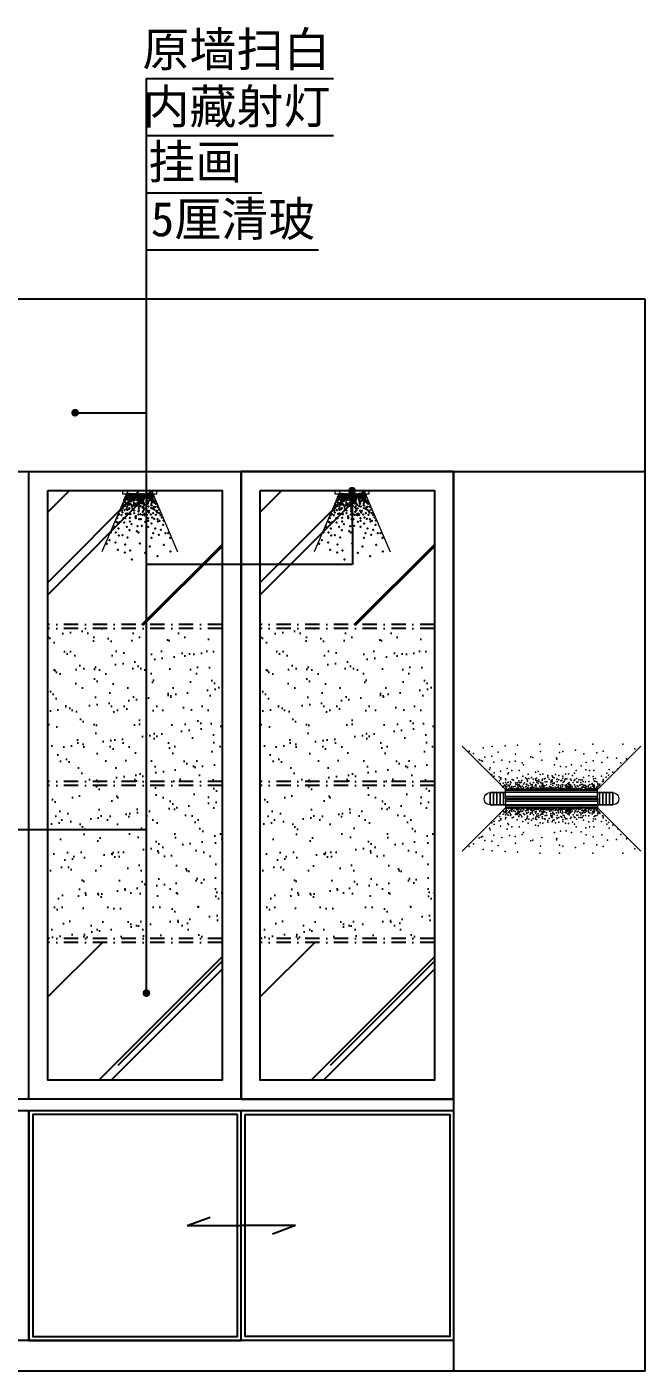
# Model space of a CAD drawing. Header units: millimetres. Extents: x 71641 to 191108, y -23091 to 29972.
# Drawn here: x 171101 to 172716, y -14033 to -10521 of the extents above; entities that cross this region are included whole.
import ezdxf

# ---------------------------------------------------------------- set-up
doc = ezdxf.new("R2010")
doc.units = ezdxf.units.MM
doc.linetypes.add('DASHDOT2', pattern=[0.5, 0.25, -0.125, 0, -0.125])
doc.layers.add('8', color=8, linetype='Continuous', lineweight=0)
doc.layers.add('Q', color=1, linetype='Continuous')
doc.styles.add('30', font='SimSun.ttf', dxfattribs={"height": 75})
doc.dimstyles.new('30', dxfattribs={"dimscale": 0, "dimtxt": 90, "dimasz": 20, "dimexe": 20, "dimexo": 20, "dimgap": 10, "dimtad": 1, "dimdec": 0, "dimzin": 0, "dimdsep": 46, "dimtxsty": '30', "dimblk": 'ARCHTICK', "dimcen": 20, "dimdle": 10, "dimclrd": 8, "dimclre": 8, "dimclrt": 2, "dimadec": 0, "dimazin": 0, "dimtfac": 1, "dimtdec": 0, "dimtmove": 2, "dimatfit": 3, "dimldrblk": 'DOT', "dimfxl": 0, "dimtolj": 2, "dimtzin": 0, "dimlwd": -1, "dimarcsym": 0})

# ---------------------------------------------------------------- blocks, each defined once
blk = doc.blocks.new('_ARCHTICK')
at = {"color": 0, "linetype": 'ByBlock', "const_width": 0.15}
blk.add_lwpolyline([(-0.5, -0.5), (0.5, 0.5)], dxfattribs=at)
blk = doc.blocks.new('DOT')
at = {"color": 0, "linetype": 'ByBlock'}
blk.add_line((-0.5, 0), (-1, 0), dxfattribs=at)
at = {"color": 0, "linetype": 'ByBlock', "const_width": 0.5}
blk.add_lwpolyline([(-0.25, 0, 1), (0.25, 0, 1)], format="xyb", close=True, dxfattribs=at)

msp = doc.modelspace()

# ---------------------------------------------------------------- hatches: boundary and pattern name
h = msp.add_hatch()
h.set_pattern_fill('AR-RROOF', color=8, scale=15, angle=45, style=0)
h.set_pattern_definition([(45, (9930.9, -8675.75), (323.2892, 862.1046), [5715, -762, 1905, -381]), (45, (10154.5, -8182.74), (-627.7199, 88.9045), [1143, -125.73, 2286, -285.75]), (45, (9836.62, -8312.05), (1220.4168, 1581.4231), [3048, -533.4, 1524, -381])])
h.paths.add_polyline_path([(171610.9, -12083), (171610.9, -11733), (171155.9, -11733), (171155.9, -12083)])
h.paths.add_polyline_path([(171155.9, -12913), (171155.9, -13273), (171610.9, -13273), (171610.9, -12913)])
h = msp.add_hatch()
h.set_pattern_fill('AR-RROOF', color=8, scale=15, angle=45, style=0)
h.set_pattern_definition([(45, (10485.9, -8675.75), (323.2892, 862.1046), [5715, -762, 1905, -381]), (45, (10709.5, -8182.74), (-627.7199, 88.9045), [1143, -125.73, 2286, -285.75]), (45, (10391.62, -8312.05), (1220.4168, 1581.4231), [3048, -533.4, 1524, -381])])
h.paths.add_polyline_path([(172165.9, -12083), (172165.9, -11733), (171710.9, -11733), (171710.9, -12083)])
h.paths.add_polyline_path([(171710.9, -12913), (171710.9, -13273), (172165.9, -13273), (172165.9, -12913)])
h = msp.add_hatch()
h.set_pattern_fill('AR-SAND', color=8, scale=1.5, style=0)
h.set_pattern_definition([(37.5, (9930.915, -8675.75), (-2.400047, 73.411986), [0, -57.912, 0, -64.77, 0, -61.9125]), (7.5, (9930.91, -8675.75), (67.42849, 107.523765), [0, -31.242, 0, -52.197, 0, -20.0025]), (327.5, (9884.05, -8675.75), (118.648856, 0.215578), [0, -19.05, 0, -68.58, 0, -89.535]), (317.5, (9884.05, -8675.75), (114.53347, 33.4394), [0, -9.525, 0, -44.958, 0, -51.435])])
h.paths.add_polyline_path([(171610.9, -12493), (171610.9, -12093), (171155.9, -12093), (171155.9, -12493)])
h.paths.add_polyline_path([(171155.9, -12503), (171155.9, -12903), (171610.9, -12903), (171610.9, -12503)])
h = msp.add_hatch()
h.set_pattern_fill('AR-SAND', color=8, scale=1.5, style=0)
h.set_pattern_definition([(37.5, (10485.915, -8675.75), (-2.400047, 73.411986), [0, -57.912, 0, -64.77, 0, -61.9125]), (7.5, (10485.91, -8675.75), (67.42849, 107.523765), [0, -31.242, 0, -52.197, 0, -20.0025]), (327.5, (10439.05, -8675.75), (118.648856, 0.215578), [0, -19.05, 0, -68.58, 0, -89.535]), (317.5, (10439.05, -8675.75), (114.53347, 33.4394), [0, -9.525, 0, -44.958, 0, -51.435])])
h.paths.add_polyline_path([(172165.9, -12493), (172165.9, -12093), (171710.9, -12093), (171710.9, -12493)])
h.paths.add_polyline_path([(171710.9, -12503), (171710.9, -12903), (172165.9, -12903), (172165.9, -12503)])

# ---------------------------------------------------------------- linework, layer by layer
for p, q in [((172716.2, -11233), (168886.2, -11233)), ((172716.2, -14033), (172716.2, -11233)), ((168886.2, -11683), (172716.2, -11683)), ((172716.2, -14033), (168886.2, -14033))]:
    msp.add_line(p, q)
at = {"color": 3}
for p, q in [((171660.9, -13323), (171660.9, -11683)), ((171660.9, -13323), (171660.9, -11683)), ((171660.9, -13323), (171660.9, -11683)), ((171660.9, -13323), (171660.9, -11683)), ((172216.2, -14033), (172216.2, -11683)), ((172216.2, -13323), (168886.2, -13323)), ((172216.2, -13353), (168886.2, -13353)), ((171106.2, -13953), (171106.2, -13353)), ((171661.2, -13953), (171661.2, -13353)), ((172216.2, -13953), (172216.2, -13353)), ((172216.2, -13953), (168886.2, -13953))]:
    msp.add_line(p, q, dxfattribs=at)
at = {"color": 4, "linetype": 'DASHDOT2', "ltscale": 150}
for p, q in [((171610.9, -12083), (171155.9, -12083)), ((171610.9, -12093), (171155.9, -12093)), ((172165.9, -12083), (171710.9, -12083)), ((172165.9, -12093), (171710.9, -12093)), ((171610.9, -12493), (171155.9, -12493)), ((172165.9, -12493), (171710.9, -12493)), ((171610.9, -12503), (171155.9, -12503)), ((172165.9, -12503), (171710.9, -12503)), ((171610.9, -12903), (171155.9, -12903)), ((171610.9, -12913), (171155.9, -12913)), ((172165.9, -12903), (171710.9, -12903)), ((172165.9, -12913), (171710.9, -12913))]:
    msp.add_line(p, q, dxfattribs=at)
at = {"color": 30}
for p, q in [((171519.4, -13653), (171579.9, -13630.8)), ((171519.4, -13653), (171661.2, -13653)), ((171803.1, -13653), (171661.2, -13653)), ((171803.1, -13653), (171742.5, -13675.2))]:
    msp.add_line(p, q, dxfattribs=at)
at = {"color": 8}
for points in [[(171413.2, -10805.5), (171413.2, -10656.3), (171901.8, -10656.3)], [(171413.2, -10954.7), (171413.2, -10805.5), (171901.8, -10805.5)], [(171413.2, -11103.9), (171413.2, -10954.7), (171715.1, -10954.7)]]:
    msp.add_lwpolyline(points, dxfattribs=at)
at = {"color": 3}
for points in [[(171105.9, -11683), (171660.9, -11683), (171660.9, -13323), (171105.9, -13323)], [(171105.9, -11683), (171660.9, -11683), (171660.9, -13323), (171105.9, -13323)], [(171105.9, -11683), (171660.9, -11683), (171660.9, -13323), (171105.9, -13323)], [(172215.9, -11683), (171660.9, -11683), (171660.9, -13323), (172215.9, -13323)], [(172215.9, -11683), (171660.9, -11683), (171660.9, -13323), (172215.9, -13323)], [(171155.9, -11733), (171610.9, -11733), (171610.9, -13273), (171155.9, -13273)], [(171710.9, -11733), (172165.9, -11733), (172165.9, -13273), (171710.9, -13273)], [(171661.2, -13353), (171106.2, -13353), (171106.2, -13953), (171661.2, -13953)]]:
    msp.add_lwpolyline(points, close=True, dxfattribs=at)
at = {"color": 8}
for points in [[(171651.2, -13363), (171116.2, -13363), (171116.2, -13943), (171651.2, -13943)], [(171671.2, -13363), (172206.2, -13363), (172206.2, -13943), (171671.2, -13943)]]:
    msp.add_lwpolyline(points, close=True, dxfattribs=at)
at = {"layer": '8'}
for p, q in [((171365.3, -11733), (171296.8, -11892.7)), ((171426.4, -11733), (171494.9, -11892.7)), ((171920.3, -11733), (171851.8, -11892.7)), ((171981.4, -11733), (172049.9, -11892.7)), ((172351.6, -12513.8), (172238.5, -12400.7)), ((172591.6, -12513.8), (172704.8, -12400.7)), ((172631.6, -12521.8), (172311.6, -12521.8)), ((172311.6, -12521.8), (172311.6, -12553.8)), ((172311.6, -12553.8), (172311.6, -12521.8)), ((172311.6, -12521.8), (172351.6, -12521.8)), ((172320.3, -12553.8), (172320.3, -12521.8)), ((172320.3, -12521.8), (172320.3, -12553.8)), ((172329, -12553.8), (172329, -12521.8)), ((172329, -12521.8), (172329, -12553.8)), ((172337.7, -12553.8), (172337.7, -12521.8)), ((172337.7, -12521.8), (172337.7, -12553.8)), ((172346.4, -12553.8), (172346.4, -12521.8)), ((172346.4, -12521.8), (172346.4, -12553.8)), ((172351.6, -12537.8), (172351.6, -12513.8)), ((172351.6, -12516.2), (172591.6, -12516.2)), ((172351.6, -12520.2), (172591.6, -12520.2)), ((172351.6, -12531.4), (172591.6, -12531.4)), ((172351.6, -12535.4), (172591.6, -12535.4)), ((172591.6, -12537.8), (172591.6, -12513.8)), ((172591.6, -12521.8), (172631.6, -12521.8)), ((172596.9, -12553.8), (172596.9, -12521.8)), ((172596.9, -12521.8), (172596.9, -12553.8)), ((172605.6, -12553.8), (172605.6, -12521.8)), ((172605.6, -12521.8), (172605.6, -12553.8)), ((172614.3, -12553.8), (172614.3, -12521.8)), ((172614.3, -12521.8), (172614.3, -12553.8)), ((172623, -12553.8), (172623, -12521.8)), ((172623, -12521.8), (172623, -12553.8)), ((172631.6, -12553.8), (172631.6, -12521.8)), ((172631.6, -12521.8), (172631.6, -12553.8)), ((172351.6, -12561.8), (172238.5, -12675)), ((172631.6, -12553.8), (172311.6, -12553.8)), ((172311.6, -12553.8), (172351.6, -12553.8)), ((172351.6, -12537.8), (172351.6, -12561.8)), ((172351.6, -12537.8), (172591.6, -12537.8)), ((172351.6, -12537.8), (172591.6, -12537.8)), ((172351.6, -12540.2), (172591.6, -12540.2)), ((172351.6, -12544.2), (172591.6, -12544.2)), ((172351.6, -12555.4), (172591.6, -12555.4)), ((172351.6, -12559.4), (172591.6, -12559.4)), ((172351.6, -12559.4), (172591.6, -12559.4)), ((172351.6, -12561.8), (172591.6, -12561.8)), ((172591.6, -12537.8), (172591.6, -12561.8)), ((172591.6, -12553.8), (172631.6, -12553.8)), ((172591.6, -12561.8), (172704.8, -12675))]:
    msp.add_line(p, q, dxfattribs=at)
at = {"layer": '8', "color": 5}
for p, q in [((172351.6, -12513.8), (172591.6, -12513.8)), ((172351.6, -12561.8), (172591.6, -12561.8))]:
    msp.add_line(p, q, dxfattribs=at)
at = {"layer": '8'}
for points in [[(171440.2, -11733), (171350.9, -11733), (171350.9, -11741.2), (171440.2, -11741.2)], [(171995.2, -11733), (171905.9, -11733), (171905.9, -11741.2), (171995.2, -11741.2)]]:
    msp.add_lwpolyline(points, close=True, dxfattribs=at)
at = {"layer": '8', "extrusion": (0, 0, -1)}
for centre, start_param, end_param in [((172311.6, -12537.8), 2.356194, 5.497787), ((172311.6, -12537.8), 2.356194, 5.497787), ((172631.6, -12537.8), 5.497787, 8.63938), ((172631.6, -12537.8), 5.497787, 8.63938)]:
    msp.add_ellipse(centre, major_axis=(11.3, 11.3), ratio=1, start_param=start_param, end_param=end_param, dxfattribs=at)
at = {"layer": '8', "color": 5}
for p in [(172440.8, -12395.3), (172492.5, -12395.3), (172579.4, -12395.3), (172658.3, -12395.3), (172256.7, -12413.4), (172267.8, -12419.7), (172293.1, -12405.2), (172297.7, -12428.8), (172315.6, -12427), (172316.7, -12401.6), (172332.1, -12416.1), (172350.2, -12399.8), (172377.4, -12421.5), (172382.8, -12398), (172417.3, -12427.9), (172422.5, -12429.7), (172442.6, -12414.3), (172484.3, -12430.6), (172492.5, -12417), (172501.5, -12414.3), (172534.1, -12410.7), (172555.9, -12420.6), (172590.3, -12417.9), (172606.6, -12413.4), (172617.5, -12429.7), (172689.1, -12407.1), (172282.3, -12436), (172287.7, -12437.8), (172291.3, -12439.6), (172309.4, -12461.3), (172311.3, -12456.8), (172321.2, -12442.3), (172338.3, -12465.8), (172342.1, -12436.9), (172355.7, -12458.6), (172362, -12441.4), (172368.2, -12464), (172376.5, -12439.6), (172387.4, -12464), (172394.6, -12444.1), (172398.1, -12449.6), (172446.3, -12436.9), (172479.8, -12449.6), (172485.9, -12434.2), (172495.2, -12453.2), (172509.7, -12454.1), (172524.2, -12449.6), (172536, -12464), (172549.5, -12451.4), (172561.3, -12462.2), (172562.2, -12443.2), (172571.3, -12464), (172580.3, -12438.7), (172582.2, -12464), (172603, -12443.2), (172622, -12461.3), (172641.1, -12431.5), (172644.7, -12459.5), (172652.8, -12444.1), (172667.3, -12433.3), (172315.8, -12474.9), (172322.1, -12470.4), (172322.1, -12478.5), (172334.8, -12480.3), (172335.7, -12491.2), (172337.5, -12498.4), (172338.3, -12485.7), (172339.3, -12483), (172339.3, -12486.6), (172345.7, -12497.5), (172351.1, -12485.7), (172351.1, -12495.7), (172352, -12488.5), (172353.8, -12499.3), (172357.5, -12473.1), (172357.5, -12495.7), (172358.4, -12494.8), (172359.3, -12470.4), (172363.8, -12500.2), (172364.7, -12493.9), (172365.4, -12496.6), (172369.2, -12487.5), (172372, -12489.4), (172377.4, -12496.6), (172379.2, -12500.2), (172381.9, -12483), (172381.9, -12496.6), (172383.7, -12500.2), (172386.5, -12491.2), (172387.4, -12495.7), (172390.1, -12496.6), (172392.8, -12494.8), (172393.7, -12490.3), (172396.4, -12478.5), (172398.2, -12499.3), (172401, -12496.6), (172403.7, -12483), (172406.4, -12500.2), (172407.3, -12485.7), (172407.3, -12499.3), (172408.2, -12487.5), (172409.1, -12492.1), (172410.9, -12474), (172412.7, -12484.8), (172415.5, -12497.5), (172419.1, -12482.1), (172420.9, -12500.2), (172423.6, -12486.6), (172424.5, -12495.7), (172429.9, -12468.6), (172429.9, -12485.7), (172430.9, -12489.4), (172430.9, -12500.2), (172432.7, -12483.9), (172433.6, -12494.8), (172434.5, -12491.2), (172437, -12466.7), (172437.2, -12498.4), (172438.1, -12488.5), (172438.1, -12493), (172441.7, -12474.9), (172442.6, -12495.7), (172445.3, -12497.5), (172447.2, -12490.3), (172448.1, -12486.6), (172449, -12474), (172449, -12497.5), (172453.5, -12485.7), (172455.3, -12484.8), (172455.3, -12493.9), (172459.8, -12493.9), (172461.7, -12476.7), (172461.7, -12481.2), (172465.3, -12486.6), (172469.8, -12494.8), (172469.8, -12499.3), (172470.7, -12490.3), (172473.4, -12477.6), (172473.4, -12488.5), (172473.4, -12493), (172475.2, -12481.2), (172475.2, -12498.4), (172478.9, -12483), (172478.9, -12496.6), (172478.9, -12498.4), (172482.5, -12474.9), (172485.2, -12487.5), (172486.1, -12486.6), (172486.1, -12493.9), (172490.7, -12476.7), (172490.7, -12488.5), (172496.1, -12491.2), (172498.8, -12489.4), (172499.7, -12500.2), (172501.5, -12478.5), (172501.5, -12483.9), (172502.4, -12494.8), (172505.1, -12493), (172506.1, -12488.5), (172507.9, -12485.7), (172508.6, -12474), (172511.5, -12485.7), (172514.2, -12498.4), (172516, -12473.1), (172516.9, -12500.2), (172517.8, -12495.7), (172517.8, -12499.3), (172518.7, -12500.2), (172521.5, -12486.6), (172523.3, -12489.4), (172526.9, -12476.7), (172527.8, -12495.7), (172530.5, -12490.3), (172531.4, -12471.3), (172532.3, -12488.5), (172536.9, -12484.8), (172537.8, -12494.8), (172540.5, -12494.8), (172543.2, -12488.5), (172548.6, -12488.5), (172548.6, -12495.7), (172549.5, -12500.2), (172551.4, -12488.5), (172552.3, -12500.2), (172554.1, -12493), (172555, -12482.1), (172560.4, -12493.9), (172569.5, -12477.6), (172569.5, -12493), (172572.2, -12500.2), (172577.6, -12498.4), (172577.6, -12500.2), (172580.3, -12479.4), (172581.3, -12485.7), (172583.1, -12491.2), (172585.8, -12493), (172586.7, -12484.8), (172590.3, -12493.9), (172593, -12498.4), (172597.6, -12499.3), (172602.1, -12478.5), (172604.8, -12493), (172606.6, -12487.5), (172606.6, -12492.1), (172614.8, -12481.2), (172616.6, -12471.3), (172620.2, -12475.8), (172632, -12468.6), (172344.8, -12507.4), (172346.6, -12504.7), (172348.4, -12502), (172351.1, -12502.9), (172351.1, -12505.6), (172351.1, -12506.5), (172351.1, -12506.5), (172351.9, -12511.9), (172352, -12503.8), (172352.9, -12511.1), (172353.5, -12512.7), (172354.7, -12506.5), (172358.4, -12502), (172359.4, -12512.3), (172360.2, -12511.9), (172361.1, -12503.8), (172361.4, -12513.1), (172362, -12506.5), (172364.7, -12512), (172366.5, -12507.4), (172367.4, -12511.9), (172367.8, -12510.7), (172368.3, -12505.6), (172370.1, -12511.1), (172372, -12506.5), (172372.9, -12506.5), (172373.8, -12512), (172375.7, -12512.3), (172376.5, -12504.7), (172376.5, -12511.9), (172380.1, -12510.2), (172383.3, -12511.5), (172383.7, -12503.8), (172384.6, -12508.3), (172384.6, -12511.9), (172385.6, -12510.2), (172386.9, -12513.1), (172387.4, -12501.1), (172388.3, -12504.7), (172388.3, -12512), (172391.7, -12504.7), (172391.9, -12509.3), (172394, -12511.5), (172395.5, -12505.6), (172396.8, -12513.1), (172398, -12512.3), (172398.2, -12511.9), (172399.1, -12509.3), (172404.6, -12506.5), (172405.5, -12506.5), (172405.5, -12511.9), (172406.7, -12511.5), (172407.3, -12501.1), (172408.7, -12512.3), (172409.1, -12511.1), (172410, -12508.3), (172410.9, -12509.3), (172411.1, -12511.9), (172411.5, -12512.3), (172411.6, -12502.9), (172415.5, -12510.2), (172416.4, -12509.3), (172417.3, -12501.1), (172417.5, -12510.7), (172419.1, -12507.4), (172419.1, -12511.1), (172420, -12511.9), (172420, -12511.9), (172421.8, -12504.7), (172421.8, -12512), (172423.4, -12508.3), (172426.3, -12509.3), (172427.4, -12510.7), (172429, -12503.8), (172430.9, -12510.2), (172430.9, -12510.2), (172431.8, -12504.7), (172431.8, -12511.1), (172432.6, -12510.3), (172432.6, -12512.3), (172433.6, -12511.9), (172437.2, -12510.2), (172437.2, -12511.1), (172438.1, -12511.9), (172440.8, -12504.7), (172440.8, -12505.6), (172442.6, -12508.3), (172442.6, -12511.1), (172442.6, -12511.1), (172443.5, -12510.2), (172444.9, -12510.3), (172445.2, -12511.1), (172446.3, -12504.7), (172447.2, -12501.1), (172447.3, -12510.3), (172448.1, -12511.9), (172449, -12501.1), (172449, -12502.9), (172449, -12502.9), (172450.6, -12511.1), (172450.8, -12502.9), (172450.8, -12507.4), (172451.7, -12504.7), (172453.5, -12510.2), (172453.5, -12511.1), (172453.6, -12513.1), (172454.2, -12512), (172454.4, -12503.8), (172458, -12510.2), (172458.9, -12501.1), (172459.8, -12509.3), (172460.6, -12512), (172460.8, -12510.2), (172463.5, -12510.2), (172463.6, -12510.3), (172465.3, -12511.9), (172466.2, -12505.6), (172466.2, -12511.9), (172466.9, -12512), (172468.9, -12508.3), (172468.9, -12509.3), (172469.8, -12506.5), (172470.7, -12509.3), (172472.5, -12509.3), (172472.5, -12512.9), (172475.2, -12502.9), (172476.2, -12509.3), (172476.2, -12510.2), (172476.7, -12513.1), (172480.7, -12511.9), (172481.4, -12507.4), (172481.4, -12512), (172481.6, -12511.9), (172482.5, -12509.3), (172482.5, -12510.2), (172484.3, -12501.1), (172484.3, -12510.2), (172485.2, -12509.3), (172487.9, -12507.4), (172488.8, -12505.6), (172489.6, -12512), (172489.7, -12501.1), (172490.7, -12510.2), (172492.2, -12512.3), (172494.3, -12510.2), (172495.2, -12502.9), (172495.2, -12507.4), (172497.9, -12510.2), (172497.9, -12511.1), (172500.6, -12505.6), (172501.5, -12501.1), (172502.3, -12511.1), (172502.4, -12511.9), (172506.1, -12511.1), (172506.1, -12511.1), (172507, -12502), (172508.8, -12506.5), (172509.7, -12505.6), (172509.7, -12508.3), (172510.6, -12501.1), (172511.5, -12511.1), (172512.4, -12504.7), (172512.4, -12505.6), (172513.3, -12506.5), (172513.3, -12511.1), (172514.2, -12505.6), (172516, -12507.4), (172516.7, -12511.1), (172516.9, -12511.1), (172518.7, -12503.8), (172519.6, -12511.9), (172520.6, -12501.1), (172520.6, -12504.7), (172520.6, -12508.3), (172521.5, -12511.9), (172522.4, -12502), (172522.4, -12508.3), (172522.4, -12511.1), (172523.3, -12511.9), (172525.1, -12510.2), (172526, -12505.6), (172526, -12511.9), (172530.3, -12511.1), (172530.5, -12512), (172531.4, -12501.1), (172533.2, -12505.6), (172533.2, -12506.5), (172535, -12512), (172536, -12511.1), (172536.9, -12510.2), (172538.7, -12503.8), (172538.7, -12512), (172541.4, -12505.6), (172543, -12511.1), (172543.2, -12511.9), (172544.1, -12511.9), (172545.9, -12502), (172545.9, -12515.6), (172546.8, -12511.1), (172550.5, -12507.4), (172551.2, -12512), (172551.4, -12508.3), (172554.1, -12506.5), (172555, -12504.7), (172556.8, -12502), (172556.8, -12508.3), (172558.6, -12508.3), (172558.6, -12509.3), (172560.4, -12502.9), (172560.4, -12512), (172561.3, -12508.3), (172561.3, -12512), (172562.2, -12506.5), (172564, -12511.9), (172567.5, -12512.9), (172567.7, -12505.6), (172568.6, -12502.9), (172568.6, -12509.3), (172570.4, -12510.2), (172571.3, -12511.9), (172574, -12507.4), (172574, -12508.3), (172574.9, -12511.9), (172576.7, -12512), (172579.4, -12504.7), (172579.4, -12512), (172581.3, -12506.5), (172582.2, -12501.1), (172582.2, -12508.3), (172582.2, -12508.3), (172583.8, -12512.9), (172584, -12504.7), (172584, -12511.1), (172588.3, -12512.9), (172588.5, -12511.1), (172589.4, -12507.4), (172591.2, -12511.1), (172593, -12501.1), (172593, -12506.5), (172594.8, -12502.9), (172596.7, -12502.9), (172344.8, -12568.2), (172346.6, -12570.9), (172351.1, -12569.1), (172351.1, -12569.1), (172351.1, -12570), (172351.9, -12563.7), (172352.9, -12564.6), (172353.5, -12562.9), (172354.7, -12569.1), (172359.4, -12563.3), (172360.2, -12563.7), (172361.4, -12562.5), (172362, -12569.1), (172364.7, -12563.7), (172366.5, -12568.2), (172367.4, -12563.7), (172367.8, -12564.9), (172368.3, -12570), (172370.1, -12564.6), (172372, -12569.1), (172372.9, -12569.1), (172373.8, -12563.7), (172375.7, -12563.3), (172376.5, -12563.7), (172376.5, -12570.9), (172380.1, -12565.5), (172383.3, -12564.1), (172384.6, -12563.7), (172384.6, -12567.3), (172385.6, -12565.5), (172386.9, -12562.5), (172388.3, -12563.7), (172388.3, -12570.9), (172391.7, -12570.9), (172391.9, -12566.4), (172394, -12564.1), (172395.5, -12570), (172396.8, -12562.5), (172398, -12563.3), (172398.2, -12563.7), (172399.1, -12566.4), (172404.6, -12569.1), (172405.5, -12563.7), (172405.5, -12569.1), (172406.7, -12564.1), (172408.7, -12563.3), (172409.1, -12564.6), (172410, -12567.3), (172410.9, -12566.4), (172411.1, -12563.7), (172411.5, -12563.3), (172415.5, -12565.5), (172416.4, -12566.4), (172417.5, -12564.9), (172419.1, -12564.6), (172419.1, -12568.2), (172420, -12563.7), (172420, -12563.7), (172421.8, -12563.7), (172421.8, -12570.9), (172423.4, -12567.3), (172426.3, -12566.4), (172427.4, -12564.9), (172430.9, -12565.5), (172430.9, -12565.5), (172431.8, -12564.6), (172431.8, -12570.9), (172432.6, -12563.3), (172432.6, -12565.3), (172433.6, -12563.7), (172437.2, -12564.6), (172437.2, -12565.5), (172438.1, -12563.7), (172440.8, -12570), (172440.8, -12570.9), (172442.6, -12564.6), (172442.6, -12564.6), (172442.6, -12567.3), (172443.5, -12565.5), (172444.9, -12565.3), (172445.2, -12564.6), (172446.3, -12570.9), (172447.3, -12565.3), (172448.1, -12563.7), (172450.6, -12564.6), (172450.8, -12568.2), (172451.7, -12570.9), (172453.5, -12564.6), (172453.5, -12565.5), (172453.6, -12562.5), (172454.2, -12563.7), (172458, -12565.5), (172459.8, -12566.4), (172460.6, -12563.7), (172460.8, -12565.5), (172463.5, -12565.5), (172463.6, -12565.3), (172465.3, -12563.7), (172466.2, -12563.7), (172466.2, -12570), (172466.9, -12563.7), (172468.9, -12566.4), (172468.9, -12567.3), (172469.8, -12569.1), (172470.7, -12566.4), (172472.5, -12562.8), (172472.5, -12566.4), (172476.2, -12565.5), (172476.2, -12566.4), (172476.7, -12562.5), (172480.7, -12563.7), (172481.4, -12563.7), (172481.4, -12568.2), (172481.6, -12563.7), (172482.5, -12565.5), (172482.5, -12566.4), (172484.3, -12565.5), (172485.2, -12566.4), (172487.9, -12568.2), (172488.8, -12570), (172489.6, -12563.7), (172490.7, -12565.5), (172492.2, -12563.3), (172494.3, -12565.5), (172495.2, -12568.2), (172497.9, -12564.6), (172497.9, -12565.5), (172500.6, -12570), (172502.3, -12564.6), (172502.4, -12563.7), (172506.1, -12564.6), (172506.1, -12564.6), (172508.8, -12569.1), (172509.7, -12567.3), (172509.7, -12570), (172511.5, -12564.6), (172512.4, -12570), (172512.4, -12570.9), (172513.3, -12564.6), (172513.3, -12569.1), (172514.2, -12570), (172516, -12568.2), (172516.7, -12564.6), (172516.9, -12564.6), (172519.6, -12563.7), (172520.6, -12567.3), (172520.6, -12570.9), (172521.5, -12563.7), (172522.4, -12564.6), (172522.4, -12567.3), (172523.3, -12563.7), (172525.1, -12565.5), (172526, -12563.7), (172526, -12570), (172530.3, -12564.6), (172530.5, -12563.7), (172533.2, -12569.1), (172533.2, -12570), (172535, -12563.7), (172536, -12564.6), (172536.9, -12565.5), (172538.7, -12563.7), (172541.4, -12570), (172543, -12564.6), (172543.2, -12563.7), (172544.1, -12563.7), (172545.9, -12560.1), (172546.8, -12564.6), (172550.5, -12568.2), (172551.2, -12563.7), (172551.4, -12567.3), (172554.1, -12569.1), (172555, -12570.9), (172556.8, -12567.3), (172558.6, -12566.4), (172558.6, -12567.3), (172560.4, -12563.7), (172561.3, -12563.7), (172561.3, -12567.3), (172562.2, -12569.1), (172564, -12563.7), (172567.5, -12562.8), (172567.7, -12570), (172568.6, -12566.4), (172570.4, -12565.5), (172571.3, -12563.7), (172574, -12567.3), (172574, -12568.2), (172574.9, -12563.7), (172576.7, -12563.7), (172579.4, -12563.7), (172579.4, -12570.9), (172581.3, -12569.1), (172582.2, -12567.3), (172582.2, -12567.3), (172583.8, -12562.8), (172584, -12564.6), (172584, -12570.9), (172588.3, -12562.8), (172588.5, -12564.6), (172589.4, -12568.2), (172591.2, -12564.6), (172593, -12569.1), (172315.8, -12600.8), (172322.1, -12597.2), (172322.1, -12605.3), (172334.8, -12595.4), (172335.7, -12584.5), (172337.5, -12577.3), (172338.3, -12589.9), (172339.3, -12589), (172339.3, -12592.6), (172345.7, -12578.2), (172348.4, -12573.6), (172351.1, -12572.7), (172351.1, -12580), (172351.1, -12589.9), (172352, -12571.8), (172352, -12587.2), (172353.8, -12576.4), (172357.5, -12580), (172357.5, -12602.6), (172358.4, -12573.6), (172358.4, -12580.9), (172359.3, -12605.3), (172361.1, -12571.8), (172363.8, -12575.5), (172364.7, -12581.8), (172365.4, -12579.1), (172369.2, -12588.1), (172372, -12586.3), (172377.4, -12579.1), (172379.2, -12575.5), (172381.9, -12579.1), (172381.9, -12592.6), (172383.7, -12571.8), (172383.7, -12575.5), (172386.5, -12584.5), (172387.4, -12574.6), (172387.4, -12580), (172390.1, -12579.1), (172392.8, -12580.9), (172393.7, -12585.4), (172396.4, -12597.2), (172398.2, -12576.4), (172401, -12579.1), (172403.7, -12592.6), (172406.4, -12575.5), (172407.3, -12574.6), (172407.3, -12576.4), (172407.3, -12589.9), (172408.2, -12588.1), (172409.1, -12583.6), (172410.9, -12601.7), (172411.6, -12572.7), (172412.7, -12590.8), (172415.5, -12578.2), (172417.3, -12574.6), (172419.1, -12593.5), (172420.9, -12575.5), (172423.6, -12589), (172424.5, -12580), (172429, -12571.8), (172429.9, -12589.9), (172430.9, -12575.5), (172430.9, -12586.3), (172432.7, -12591.7), (172433.6, -12580.9), (172434.5, -12584.5), (172437.2, -12577.3), (172438.1, -12582.7), (172438.1, -12587.2), (172441.7, -12600.8), (172442.6, -12580), (172445.3, -12578.2), (172447.2, -12574.6), (172447.2, -12585.4), (172448.1, -12589), (172449, -12572.7), (172449, -12572.7), (172449, -12574.6), (172449, -12578.2), (172449, -12601.7), (172450.8, -12572.7), (172453.5, -12589.9), (172454.4, -12571.8), (172455.3, -12581.8), (172455.3, -12590.8), (172458.9, -12574.6), (172459.8, -12581.8), (172461.7, -12594.4), (172461.7, -12599), (172465.3, -12589), (172469.8, -12576.4), (172469.8, -12580.9), (172470.7, -12585.4), (172473.4, -12582.7), (172473.4, -12587.2), (172473.4, -12598.1), (172475.2, -12572.7), (172475.2, -12577.3), (172475.2, -12594.4), (172478.9, -12577.3), (172478.9, -12579.1), (172478.9, -12592.6), (172482.5, -12600.8), (172484.3, -12574.6), (172485.2, -12588.1), (172486.1, -12581.8), (172486.1, -12589), (172489.7, -12574.6), (172490.7, -12587.2), (172490.7, -12599), (172495.2, -12572.7), (172496.1, -12584.5), (172498.8, -12586.3), (172499.7, -12575.5), (172501.5, -12574.6), (172501.5, -12591.7), (172501.5, -12597.2), (172502.4, -12580.9), (172505.1, -12582.7), (172506.1, -12587.2), (172507, -12573.6), (172507.9, -12589.9), (172508.6, -12601.7), (172510.6, -12574.6), (172511.5, -12589.9), (172514.2, -12577.3), (172516, -12602.6), (172516.9, -12575.5), (172517.8, -12576.4), (172517.8, -12580), (172518.7, -12571.8), (172518.7, -12575.5), (172520.6, -12574.6), (172521.5, -12589), (172522.4, -12573.6), (172523.3, -12586.3), (172526.9, -12599), (172527.8, -12580), (172530.5, -12585.4), (172531.4, -12574.6), (172531.4, -12604.4), (172532.3, -12587.2), (172536.9, -12590.8), (172537.8, -12580.9), (172538.7, -12571.8), (172540.5, -12580.9), (172543.2, -12587.2), (172545.9, -12573.6), (172548.6, -12580), (172548.6, -12587.2), (172549.5, -12575.5), (172551.4, -12587.2), (172552.3, -12575.5), (172554.1, -12582.7), (172555, -12593.5), (172556.8, -12573.6), (172560.4, -12572.7), (172560.4, -12581.8), (172568.6, -12572.7), (172569.5, -12582.7), (172569.5, -12598.1), (172572.2, -12575.5), (172577.6, -12575.5), (172577.6, -12577.3), (172580.3, -12596.3), (172581.3, -12589.9), (172582.2, -12574.6), (172583.1, -12584.5), (172585.8, -12582.7), (172586.7, -12590.8), (172590.3, -12581.8), (172593, -12574.6), (172593, -12577.3), (172594.8, -12572.7), (172596.7, -12572.7), (172597.6, -12576.4), (172602.1, -12597.2), (172604.8, -12582.7), (172606.6, -12583.6), (172606.6, -12588.1), (172614.8, -12594.4), (172616.6, -12604.4), (172620.2, -12599.9), (172282.3, -12639.7), (172287.7, -12637.9), (172291.3, -12636), (172309.4, -12614.3), (172311.3, -12618.9), (172321.2, -12633.3), (172338.3, -12609.8), (172342.1, -12638.8), (172355.7, -12617.1), (172362, -12634.2), (172368.2, -12611.6), (172376.5, -12636), (172387.4, -12611.6), (172394.6, -12631.5), (172398.1, -12626.1), (172429.9, -12607.1), (172437, -12608.9), (172446.3, -12638.8), (172479.8, -12626.1), (172495.2, -12622.5), (172509.7, -12621.6), (172524.2, -12626.1), (172536, -12611.6), (172549.5, -12624.3), (172561.3, -12613.4), (172562.2, -12632.4), (172571.3, -12611.6), (172580.3, -12637), (172582.2, -12611.6), (172603, -12632.4), (172622, -12614.3), (172632, -12607.1), (172644.7, -12616.2), (172652.8, -12631.5), (172256.7, -12662.3), (172267.8, -12655.9), (172293.1, -12670.4), (172297.7, -12646.9), (172315.6, -12648.7), (172316.7, -12674), (172332.1, -12659.6), (172350.2, -12675.8), (172377.4, -12654.1), (172417.3, -12647.8), (172422.5, -12646), (172442.6, -12661.4), (172484.3, -12645.1), (172485.9, -12641.5), (172492.5, -12658.7), (172501.5, -12661.4), (172534.1, -12665), (172555.9, -12655), (172590.3, -12657.8), (172606.6, -12662.3), (172617.5, -12646), (172641.1, -12644.2), (172667.3, -12642.4), (172689.1, -12668.6), (172382.8, -12677.7), (172440.8, -12680.4), (172492.5, -12680.4), (172579.4, -12680.4), (172658.3, -12680.4)]:
    msp.add_point(p, dxfattribs=at)
at = {"layer": '8'}
for p in [(172361.4, -12562.5), (172386.9, -12562.5), (172396.8, -12562.5), (172453.6, -12562.5), (172476.7, -12562.5), (172545.9, -12560.1)]:
    msp.add_point(p, dxfattribs=at)
at = {"layer": 'Q', "color": 5}
for p in [(171355.6, -11756.8), (171357.2, -11759.5), (171357.3, -11753.3), (171357.5, -11754.4), (171358, -11752.9), (171358.7, -11749.5), (171358.9, -11751.1), (171360, -11756), (171360.3, -11747.5), (171360.3, -11751.7), (171360.9, -11749.5), (171361.1, -11744.2), (171361.7, -11741.6), (171362.2, -11743.2), (171362.6, -11752.2), (171362.8, -11746.8), (171363.4, -11741.9), (171363.4, -11744.4), (171363.4, -11745.3), (171363.4, -11749.4), (171364.8, -11750.3), (171365.7, -11757.3), (171365.9, -11744.1), (171366, -11746.9), (171366.3, -11741.9), (171367, -11743.3), (171367.3, -11746.4), (171367.9, -11756.7), (171368.3, -11745.6), (171368.3, -11755.1), (171368.6, -11741.5), (171368.6, -11750), (171368.7, -11741.6), (171368.8, -11755.7), (171368.9, -11744.3), (171368.9, -11760.1), (171369.5, -11746.2), (171369.5, -11758.6), (171370.2, -11742.4), (171371.4, -11750.3), (171371.6, -11741.9), (171372.1, -11760.4), (171372.4, -11743.7), (171372.7, -11745.6), (171373, -11743.1), (171373, -11743.8), (171373.3, -11752.2), (171373.5, -11754.8), (171373.7, -11742.1), (171374, -11760.8), (171374.3, -11742.1), (171374.6, -11747.2), (171374.6, -11748.8), (171374.9, -11742.1), (171374.9, -11744.6), (171374.9, -11752.9), (171376, -11743.8), (171376.2, -11757.9), (171376.4, -11752), (171376.5, -11749.7), (171376.5, -11756), (171376.8, -11742.8), (171376.8, -11746.9), (171377.1, -11743.4), (171377.3, -11742.8), (171377.3, -11748.2), (171378.1, -11742.1), (171378.4, -11744.3), (171378.7, -11743.1), (171379, -11754.4), (171379.7, -11745.6), (171380, -11743.7), (171380.3, -11758.6), (171380.6, -11741.8), (171380.9, -11753.2), (171381.1, -11754.8), (171381.1, -11756.7), (171381.6, -11745.9), (171382.1, -11745), (171382.2, -11743.7), (171382.2, -11744), (171382.2, -11750.3), (171382.8, -11757), (171383.8, -11745.3), (171383.8, -11749.1), (171384.1, -11742.1), (171384.7, -11742.1), (171384.7, -11744), (171384.7, -11748.1), (171384.7, -11749.4), (171384.7, -11751.9), (171385.7, -11743.7), (171386.3, -11743.1), (171386.9, -11743.7), (171387.1, -11741.8), (171387.3, -11742.1), (171387.3, -11746.5), (171387.9, -11745.6), (171387.9, -11757), (171388.6, -11752), (171389.2, -11742.8), (171389.6, -11748.2), (171389.6, -11755.7), (171389.8, -11742.1), (171389.8, -11744.3), (171389.8, -11746.2), (171390.1, -11750.3), (171390.4, -11754.8), (171390.7, -11745.3), (171391.5, -11742), (171392, -11745), (171392.6, -11743.7), (171392.6, -11751.9), (171393, -11753.2), (171393.3, -11742.8), (171393.3, -11745.3), (171393.3, -11759.5), (171393.9, -11744), (171393.9, -11745.9), (171393.9, -11757.3), (171394.5, -11744.6), (171395.2, -11761.4), (171395.5, -11748.1), (171395.8, -11742.3), (171395.8, -11742.8), (171396.1, -11745.3), (171396.1, -11748.8), (171396.2, -11755.7), (171397.1, -11742.4), (171397.1, -11744.3), (171397.4, -11746.2), (171398.1, -11752), (171398.2, -11742.3), (171398.3, -11746.9), (171398.7, -11746.2), (171398.8, -11752.3), (171399, -11745.3), (171399, -11749.1), (171399.3, -11742.8), (171399.6, -11743.4), (171400.2, -11744.6), (171400.2, -11747.5), (171400.9, -11742.1), (171400.9, -11759.5), (171401.5, -11743.4), (171401.5, -11755.7), (171401.8, -11745.3), (171401.8, -11745.9), (171401.8, -11758.2), (171402.1, -11742.8), (171402.8, -11750.1), (171403.1, -11742.8), (171403.7, -11745.3), (171403.7, -11746.3), (171403.7, -11760.5), (171404.4, -11743.4), (171404.4, -11760.4), (171404.7, -11743.4), (171405.6, -11742.1), (171405.6, -11756.7), (171405.9, -11748.4), (171406.3, -11742.8), (171406.6, -11744.3), (171406.6, -11753.5), (171406.9, -11749.7), (171407.2, -11742.1), (171407.5, -11745.3), (171407.5, -11746.5), (171407.5, -11749.1), (171407.8, -11742.1), (171408.8, -11743.1), (171409.7, -11750), (171410.1, -11743.7), (171410.1, -11747.2), (171410.3, -11750.1), (171410.7, -11742.8), (171410.7, -11744.6), (171411, -11744.3), (171412.6, -11742.1), (171412.7, -11744.3), (171412.9, -11750), (171413.2, -11757), (171413.9, -11742.4), (171413.9, -11746.2), (171414.1, -11752.9), (171415.1, -11742.1), (171415.1, -11745.3), (171415.1, -11760.4), (171415.4, -11741.5), (171415.4, -11748.1), (171415.8, -11743.7), (171415.8, -11746.2), (171415.8, -11746.9), (171415.8, -11748.4), (171416.1, -11745.9), (171416.4, -11746.2), (171416.4, -11758.6), (171416.5, -11741.5), (171416.7, -11742.1), (171416.7, -11742.8), (171416.7, -11751.9), (171417, -11745), (171417.3, -11760.8), (171417.7, -11746.9), (171418.6, -11744), (171418.8, -11742.6), (171419.1, -11741.6), (171419.6, -11752.9), (171419.9, -11744.6), (171420.2, -11742.1), (171420.8, -11741.5), (171420.8, -11751), (171421.6, -11744.1), (171421.8, -11758.9), (171422.4, -11746.2), (171422.6, -11741.5), (171422.6, -11754.8), (171422.8, -11742.6), (171423, -11746.2), (171423.4, -11742.4), (171423.4, -11743.7), (171424, -11745.6), (171424.2, -11741.5), (171424.6, -11747.8), (171424.9, -11742), (171424.9, -11743.5), (171425.3, -11749.4), (171425.3, -11757), (171425.6, -11748.8), (171425.9, -11745.3), (171425.9, -11746.9), (171426.2, -11750), (171426.5, -11746.5), (171426.5, -11756.3), (171426.9, -11741.5), (171427, -11743.4), (171427.2, -11752.9), (171427.3, -11760.5), (171427.6, -11742), (171428.3, -11744.3), (171428.4, -11746.3), (171428.5, -11741.3), (171428.7, -11750.7), (171429.1, -11742.8), (171429.7, -11741.3), (171429.7, -11751.9), (171430.1, -11742.5), (171430.3, -11744.3), (171430.6, -11757), (171430.9, -11746.3), (171431.2, -11745.7), (171431.3, -11762), (171431.9, -11748), (171432.2, -11748.8), (171436.2, -11759.7), (171910.6, -11756.8), (171912.2, -11759.5), (171912.3, -11753.3), (171912.5, -11754.4), (171913, -11752.9), (171913.7, -11749.5), (171913.9, -11751.1), (171915, -11756), (171915.3, -11747.5), (171915.3, -11751.7), (171915.9, -11749.5), (171916.1, -11744.2), (171916.7, -11741.6), (171917.2, -11743.2), (171917.6, -11752.2), (171917.8, -11746.8), (171918.4, -11741.9), (171918.4, -11744.4), (171918.4, -11745.3), (171918.4, -11749.4), (171919.8, -11750.3), (171920.7, -11757.3), (171920.9, -11744.1), (171921, -11746.9), (171921.3, -11741.9), (171922, -11743.3), (171922.3, -11746.4), (171922.9, -11756.7), (171923.3, -11745.6), (171923.3, -11755.1), (171923.6, -11741.5), (171923.6, -11750), (171923.7, -11741.6), (171923.8, -11755.7), (171923.9, -11744.3), (171923.9, -11760.1), (171924.5, -11746.2), (171924.5, -11758.6), (171925.2, -11742.4), (171926.4, -11750.3), (171926.6, -11741.9), (171927.1, -11760.4), (171927.4, -11743.7), (171927.7, -11745.6), (171928, -11743.1), (171928, -11743.8), (171928.3, -11752.2), (171928.5, -11754.8), (171928.7, -11742.1), (171929, -11760.8), (171929.3, -11742.1), (171929.6, -11747.2), (171929.6, -11748.8), (171929.9, -11742.1), (171929.9, -11744.6), (171929.9, -11752.9), (171931, -11743.8), (171931.2, -11757.9), (171931.4, -11752), (171931.5, -11749.7), (171931.5, -11756), (171931.8, -11742.8), (171931.8, -11746.9), (171932.1, -11743.4), (171932.3, -11742.8), (171932.3, -11748.2), (171933.1, -11742.1), (171933.4, -11744.3), (171933.7, -11743.1), (171934, -11754.4), (171934.7, -11745.6), (171935, -11743.7), (171935.3, -11758.6), (171935.6, -11741.8), (171935.9, -11753.2), (171936.1, -11754.8), (171936.1, -11756.7), (171936.6, -11745.9), (171937.1, -11745), (171937.2, -11743.7), (171937.2, -11744), (171937.2, -11750.3), (171937.8, -11757), (171938.8, -11745.3), (171938.8, -11749.1), (171939.1, -11742.1), (171939.7, -11742.1), (171939.7, -11744), (171939.7, -11748.1), (171939.7, -11749.4), (171939.7, -11751.9), (171940.7, -11743.7), (171941.3, -11743.1), (171941.9, -11743.7), (171942.1, -11741.8), (171942.3, -11742.1), (171942.3, -11746.5), (171942.9, -11745.6), (171942.9, -11757), (171943.6, -11752), (171944.2, -11742.8), (171944.6, -11748.2), (171944.6, -11755.7), (171944.8, -11742.1), (171944.8, -11744.3), (171944.8, -11746.2), (171945.1, -11750.3), (171945.4, -11754.8), (171945.7, -11745.3), (171946.5, -11742), (171947, -11745), (171947.6, -11743.7), (171947.6, -11751.9), (171948, -11753.2), (171948.3, -11742.8), (171948.3, -11745.3), (171948.3, -11759.5), (171948.9, -11744), (171948.9, -11745.9), (171948.9, -11757.3), (171949.5, -11744.6), (171950.2, -11761.4), (171950.5, -11748.1), (171950.8, -11742.3), (171950.8, -11742.8), (171951.1, -11745.3), (171951.1, -11748.8), (171951.2, -11755.7), (171952.1, -11742.4), (171952.1, -11744.3), (171952.4, -11746.2), (171953.1, -11752), (171953.2, -11742.3), (171953.3, -11746.9), (171953.7, -11746.2), (171953.8, -11752.3), (171954, -11745.3), (171954, -11749.1), (171954.3, -11742.8), (171954.6, -11743.4), (171955.2, -11744.6), (171955.2, -11747.5), (171955.9, -11742.1), (171955.9, -11759.5), (171956.5, -11743.4), (171956.5, -11755.7), (171956.8, -11745.3), (171956.8, -11745.9), (171956.8, -11758.2), (171957.1, -11742.8), (171957.8, -11750.1), (171958.1, -11742.8), (171958.7, -11745.3), (171958.7, -11746.3), (171958.7, -11760.5), (171959.4, -11743.4), (171959.4, -11760.4), (171959.7, -11743.4), (171960.6, -11742.1), (171960.6, -11756.7), (171960.9, -11748.4), (171961.3, -11742.8), (171961.6, -11744.3), (171961.6, -11753.5), (171961.9, -11749.7), (171962.2, -11742.1), (171962.5, -11745.3), (171962.5, -11746.5), (171962.5, -11749.1), (171962.8, -11742.1), (171963.8, -11743.1), (171964.7, -11750), (171965.1, -11743.7), (171965.1, -11747.2), (171965.3, -11750.1), (171965.7, -11742.8), (171965.7, -11744.6), (171966, -11744.3), (171967.6, -11742.1), (171967.7, -11744.3), (171967.9, -11750), (171968.2, -11757), (171968.9, -11742.4), (171968.9, -11746.2), (171969.1, -11752.9), (171970.1, -11742.1), (171970.1, -11745.3), (171970.1, -11760.4), (171970.4, -11741.5), (171970.4, -11748.1), (171970.8, -11743.7), (171970.8, -11746.2), (171970.8, -11746.9), (171970.8, -11748.4), (171971.1, -11745.9), (171971.4, -11746.2), (171971.4, -11758.6), (171971.5, -11741.5), (171971.7, -11742.1), (171971.7, -11742.8), (171971.7, -11751.9), (171972, -11745), (171972.3, -11760.8), (171972.7, -11746.9), (171973.6, -11744), (171973.8, -11742.6), (171974.1, -11741.6), (171974.6, -11752.9), (171974.9, -11744.6), (171975.2, -11742.1), (171975.8, -11741.5), (171975.8, -11751), (171976.6, -11744.1), (171976.8, -11758.9), (171977.4, -11746.2), (171977.6, -11741.5), (171977.6, -11754.8), (171977.8, -11742.6), (171978, -11746.2), (171978.4, -11742.4), (171978.4, -11743.7), (171979, -11745.6), (171979.2, -11741.5), (171979.6, -11747.8), (171979.9, -11742), (171979.9, -11743.5), (171980.3, -11749.4), (171980.3, -11757), (171980.6, -11748.8), (171980.9, -11745.3), (171980.9, -11746.9), (171981.2, -11750), (171981.5, -11746.5), (171981.5, -11756.3), (171981.9, -11741.5), (171982, -11743.4), (171982.2, -11752.9), (171982.3, -11760.5), (171982.6, -11742), (171983.3, -11744.3), (171983.4, -11746.3), (171983.5, -11741.3), (171983.7, -11750.7), (171984.1, -11742.8), (171984.7, -11741.3), (171984.7, -11751.9), (171985.1, -11742.5), (171985.3, -11744.3), (171985.6, -11757), (171985.9, -11746.3), (171986.2, -11745.7), (171986.3, -11762), (171986.9, -11748), (171987.2, -11748.8), (171991.2, -11759.7), (171338.9, -11797.6), (171340.5, -11796.3), (171342.5, -11794.1), (171345.2, -11785.1), (171348, -11797.2), (171349, -11785), (171349.6, -11777.8), (171349.9, -11773.7), (171350.9, -11789.8), (171351.8, -11767.4), (171351.8, -11778.4), (171353.6, -11770.4), (171356.2, -11783.8), (171356.6, -11773.4), (171357.8, -11763.9), (171359.4, -11793.4), (171361.6, -11780.4), (171362.2, -11766.1), (171362.9, -11765.5), (171362.9, -11792.7), (171363.1, -11775.5), (171363.1, -11783.1), (171363.8, -11771.2), (171364.5, -11766.1), (171367.3, -11781), (171367.9, -11768.9), (171367.9, -11793.4), (171368.8, -11768.9), (171368.8, -11778.4), (171368.9, -11766.1), (171370.7, -11767.1), (171371.6, -11794.4), (171373.3, -11769.9), (171376.2, -11775), (171377.1, -11781.6), (171379.7, -11770.9), (171380.6, -11764.9), (171380.9, -11791.7), (171381.1, -11766.1), (171381.1, -11785), (171382, -11771.8), (171383.7, -11773.6), (171384.4, -11767.1), (171387.7, -11772.7), (171389.6, -11768.9), (171390.1, -11763.9), (171392, -11771.2), (171392.4, -11795.3), (171393, -11787.3), (171393.3, -11773.7), (171393.3, -11778.4), (171393.6, -11783.8), (171394.3, -11769.9), (171394.9, -11766.5), (171395.2, -11765.8), (171397.6, -11773.6), (171398.1, -11794.4), (171400.9, -11766.1), (171402.8, -11796.3), (171403.4, -11777.2), (171403.7, -11766.8), (171403.7, -11788.6), (171404.4, -11774.7), (171405.9, -11784.8), (171406.6, -11766.1), (171406.6, -11779.3), (171408.5, -11770.2), (171408.5, -11793.4), (171408.5, -11797.2), (171409.4, -11779.3), (171412.6, -11796.2), (171412.7, -11793.7), (171413.9, -11773.1), (171414.1, -11773.7), (171414.1, -11796.3), (171416, -11764.2), (171416, -11767.1), (171417, -11764.2), (171417, -11765.5), (171417, -11785.4), (171418.8, -11774.6), (171419.8, -11789.7), (171420.7, -11785.9), (171424.5, -11795.3), (171425.6, -11770.9), (171425.9, -11778.5), (171426.5, -11765.5), (171427.3, -11771.8), (171430.3, -11779.9), (171431.3, -11791.4), (171433, -11776.5), (171434, -11782.1), (171434.8, -11764.9), (171436.3, -11775), (171437.7, -11767.1), (171438.2, -11795.8), (171438.9, -11785.7), (171441.1, -11786), (171441.5, -11789.7), (171442.3, -11774.4), (171443.4, -11776.5), (171446.5, -11782.2), (171446.9, -11791.4), (171450.5, -11796.7), (171893.9, -11797.6), (171895.5, -11796.3), (171897.5, -11794.1), (171900.2, -11785.1), (171903, -11797.2), (171904, -11785), (171904.6, -11777.8), (171904.9, -11773.7), (171905.9, -11789.8), (171906.8, -11767.4), (171906.8, -11778.4), (171908.6, -11770.4), (171911.2, -11783.8), (171911.6, -11773.4), (171912.8, -11763.9), (171914.4, -11793.4), (171916.6, -11780.4), (171917.2, -11766.1), (171917.9, -11765.5), (171917.9, -11792.7), (171918.1, -11775.5), (171918.1, -11783.1), (171918.8, -11771.2), (171919.5, -11766.1), (171922.3, -11781), (171922.9, -11768.9), (171922.9, -11793.4), (171923.8, -11768.9), (171923.8, -11778.4), (171923.9, -11766.1), (171925.7, -11767.1), (171926.6, -11794.4), (171928.3, -11769.9), (171931.2, -11775), (171932.1, -11781.6), (171934.7, -11770.9), (171935.6, -11764.9), (171935.9, -11791.7), (171936.1, -11766.1), (171936.1, -11785), (171937, -11771.8), (171938.7, -11773.6), (171939.4, -11767.1), (171942.7, -11772.7), (171944.6, -11768.9), (171945.1, -11763.9), (171947, -11771.2), (171947.4, -11795.3), (171948, -11787.3), (171948.3, -11773.7), (171948.3, -11778.4), (171948.6, -11783.8), (171949.3, -11769.9), (171949.9, -11766.5), (171950.2, -11765.8), (171952.6, -11773.6), (171953.1, -11794.4), (171955.9, -11766.1), (171957.8, -11796.3), (171958.4, -11777.2), (171958.7, -11766.8), (171958.7, -11788.6), (171959.4, -11774.7), (171960.9, -11784.8), (171961.6, -11766.1), (171961.6, -11779.3), (171963.5, -11770.2), (171963.5, -11793.4), (171963.5, -11797.2), (171964.4, -11779.3), (171967.6, -11796.2), (171967.7, -11793.7), (171968.9, -11773.1), (171969.1, -11773.7), (171969.1, -11796.3), (171971, -11764.2), (171971, -11767.1), (171972, -11764.2), (171972, -11765.5), (171972, -11785.4), (171973.8, -11774.6), (171974.8, -11789.7), (171975.7, -11785.9), (171979.5, -11795.3), (171980.6, -11770.9), (171980.9, -11778.5), (171981.5, -11765.5), (171982.3, -11771.8), (171985.3, -11779.9), (171986.3, -11791.4), (171988, -11776.5), (171989, -11782.1), (171989.8, -11764.9), (171991.3, -11775), (171992.7, -11767.1), (171993.2, -11795.8), (171993.9, -11785.7), (171996.1, -11786), (171996.5, -11789.7), (171997.3, -11774.4), (171998.4, -11776.5), (172001.5, -11782.2), (172001.9, -11791.4), (172005.5, -11796.7), (171326.9, -11825.7), (171329.1, -11828.4), (171334.5, -11814.1), (171336.7, -11816.1), (171337.1, -11805.2), (171339.5, -11818), (171340.5, -11832.1), (171343.3, -11815.1), (171353.7, -11804.8), (171355.3, -11816), (171357.5, -11804.8), (171362.2, -11827.4), (171369.7, -11803.8), (171369.7, -11813.2), (171374.3, -11820.1), (171385, -11802.5), (171385.8, -11800), (171385.8, -11804.8), (171390.4, -11826.1), (171394.3, -11807.6), (171399, -11807.6), (171401.5, -11825.2), (171410.3, -11814.2), (171417.7, -11805), (171417.7, -11827.6), (171417.9, -11811.4), (171426.8, -11819.2), (171428.3, -11802.9), (171434, -11806.6), (171435.8, -11832.1), (171442.4, -11807.9), (171443.4, -11813.2), (171447.2, -11811.4), (171453.8, -11802.9), (171456.9, -11822), (171457.9, -11811.3), (171881.9, -11825.7), (171884.1, -11828.4), (171889.5, -11814.1), (171891.7, -11816.1), (171892.1, -11805.2), (171894.5, -11818), (171895.5, -11832.1), (171898.3, -11815.1), (171908.7, -11804.8), (171910.3, -11816), (171912.5, -11804.8), (171917.2, -11827.4), (171924.7, -11803.8), (171924.7, -11813.2), (171929.3, -11820.1), (171940, -11802.5), (171940.8, -11800), (171940.8, -11804.8), (171945.4, -11826.1), (171949.3, -11807.6), (171954, -11807.6), (171956.5, -11825.2), (171965.3, -11814.2), (171972.7, -11805), (171972.7, -11827.6), (171972.9, -11811.4), (171981.8, -11819.2), (171983.3, -11802.9), (171989, -11806.6), (171990.8, -11832.1), (171997.4, -11807.9), (171998.4, -11813.2), (172002.2, -11811.4), (172008.8, -11802.9), (172011.9, -11822), (172012.9, -11811.3), (171316.9, -11862.3), (171320.6, -11841.9), (171332.9, -11868.8), (171333.8, -11842.5), (171341.4, -11850), (171350.9, -11849.1), (171364.2, -11855.5), (171369.2, -11835.9), (171387.9, -11838.7), (171392.4, -11842.5), (171426.4, -11856.6), (171431, -11844.1), (171445.5, -11848.5), (171450.6, -11835.6), (171463.2, -11844.3), (171470.1, -11844.1), (171475.5, -11856.6), (171871.9, -11862.3), (171875.6, -11841.9), (171887.9, -11868.8), (171888.8, -11842.5), (171896.4, -11850), (171905.9, -11849.1), (171919.2, -11855.5), (171924.2, -11835.9), (171942.9, -11838.7), (171947.4, -11842.5), (171981.4, -11856.6), (171986, -11844.1), (172000.5, -11848.5), (172005.6, -11835.6), (172018.2, -11844.3), (172025.1, -11844.1), (172030.5, -11856.6), (171309.5, -11872.2), (171338.6, -11887.7), (171356.5, -11894.3), (171357.5, -11873.6), (171370.7, -11889.6), (171396.2, -11870.7), (171410.3, -11895.2), (171422.6, -11879.2), (171442.5, -11903.7), (171458.5, -11874.5), (171476.4, -11891.5), (171864.5, -11872.2), (171893.6, -11887.7), (171911.5, -11894.3), (171912.5, -11873.6), (171925.7, -11889.6), (171951.2, -11870.7), (171965.3, -11895.2), (171977.6, -11879.2), (171997.5, -11903.7), (172013.5, -11874.5), (172031.4, -11891.5), (171375.4, -11913.1), (171930.4, -11913.1)]:
    msp.add_point(p, dxfattribs=at)

# ---------------------------------------------------------------- texts
at = {"color": 2, "char_height": 90, "attachment_point": 1, "style": '30'}
for s, insert in [('原墙扫白', (171403, -10535.1)), ('内藏射灯', (171403, -10684.3)), ('挂画', (171418.3, -10828.8)), ('5厘清玻', (171424.8, -10978.5))]:
    msp.add_mtext(s, dxfattribs=dict(at, insert=insert))

# ---------------------------------------------------------------- leaders
at = {"color": 3}
for points in [[(171413.2, -13045.5), (171413.2, -11103.9), (171862.7, -11103.9)], [(171227, -11529.4), (171413.2, -11529.4)], [(171950.6, -11733), (171951.3, -11925.8), (171413.2, -11925.8)], [(170861.4, -12617.8), (171413.9, -12617.8)]]:
    msp.add_leader(points, dimstyle='30', override={"dimscale": 1, "dimtxt": 75, "dimtad": 0, "dimldrblk": 'DOT'}, dxfattribs=at)

doc.saveas('drawing.dxf')
